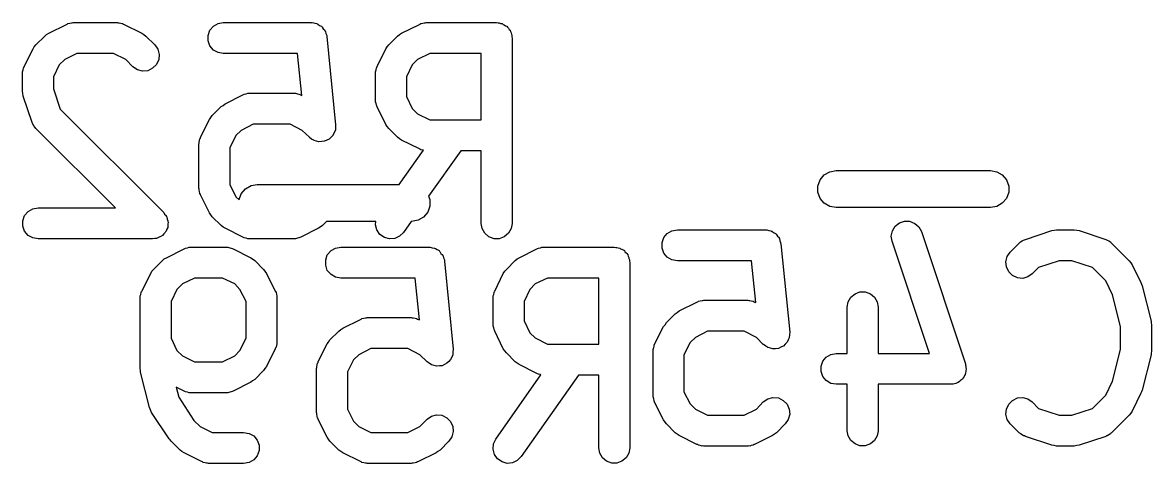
# Model space of a CAD drawing. Extents: x 93.7 to 160.2, y -161.6 to -97.7.
# Drawn here: x 152.341 to 155.997, y -156.59 to -155.163 of the extents above; entities that cross this region are included whole.
import ezdxf

# ---------------------------------------------------------------- set-up
doc = ezdxf.new("R2010")
doc.units = 0
doc.header["$MEASUREMENT"] = 0
doc.layers.add('BLACK', color=7, linetype='CONTINUOUS')

msp = doc.modelspace()

# ---------------------------------------------------------------- linework, layer by layer
at = {"layer": 'Black'}
for p, q in [((152.419, -155.202), (152.426, -155.197)), ((152.426, -155.197), (152.483, -155.169)), ((152.483, -155.169), (152.485, -155.168)), ((152.485, -155.168), (152.488, -155.166)), ((152.488, -155.166), (152.494, -155.165)), ((152.494, -155.165), (152.499, -155.164)), ((152.499, -155.164), (152.502, -155.164)), ((152.502, -155.164), (152.505, -155.163)), ((152.505, -155.163), (152.648, -155.163)), ((152.648, -155.163), (152.651, -155.164)), ((152.651, -155.164), (152.654, -155.164)), ((152.654, -155.164), (152.659, -155.165)), ((152.659, -155.165), (152.665, -155.166)), ((152.665, -155.166), (152.668, -155.168)), ((152.668, -155.168), (152.67, -155.169)), ((152.67, -155.169), (152.727, -155.197)), ((152.727, -155.197), (152.734, -155.202)), ((152.942, -155.205), (152.947, -155.188)), ((152.947, -155.188), (152.959, -155.175)), ((152.959, -155.175), (152.974, -155.166)), ((152.974, -155.166), (152.991, -155.163)), ((152.991, -155.163), (153.276, -155.163)), ((153.276, -155.163), (153.278, -155.164)), ((153.278, -155.164), (153.28, -155.163)), ((153.28, -155.163), (153.287, -155.165)), ((153.287, -155.165), (153.294, -155.166)), ((153.294, -155.166), (153.295, -155.167)), ((153.295, -155.167), (153.297, -155.168)), ((153.297, -155.168), (153.303, -155.172)), ((153.303, -155.172), (153.309, -155.175)), ((153.309, -155.175), (153.31, -155.176)), ((153.31, -155.176), (153.311, -155.178)), ((153.311, -155.178), (153.315, -155.183)), ((153.315, -155.183), (153.32, -155.188)), ((153.32, -155.188), (153.32, -155.19)), ((153.32, -155.19), (153.322, -155.192)), ((153.322, -155.192), (153.323, -155.198)), ((153.562, -155.202), (153.568, -155.197)), ((153.568, -155.197), (153.626, -155.169)), ((153.626, -155.169), (153.628, -155.168)), ((153.628, -155.168), (153.631, -155.166)), ((153.631, -155.166), (153.637, -155.165)), ((153.637, -155.165), (153.642, -155.164)), ((153.642, -155.164), (153.645, -155.164)), ((153.645, -155.164), (153.648, -155.163)), ((153.648, -155.163), (153.876, -155.163)), ((153.876, -155.163), (153.881, -155.164)), ((153.881, -155.164), (153.885, -155.164)), ((153.885, -155.164), (153.889, -155.166)), ((153.889, -155.166), (153.894, -155.166)), ((153.894, -155.166), (153.897, -155.169)), ((153.897, -155.169), (153.901, -155.17)), ((153.901, -155.17), (153.905, -155.173)), ((153.905, -155.173), (153.909, -155.175)), ((153.909, -155.175), (153.911, -155.178)), ((153.911, -155.178), (153.915, -155.181)), ((153.915, -155.181), (153.917, -155.185)), ((153.917, -155.185), (153.92, -155.188)), ((153.92, -155.188), (153.921, -155.192)), ((153.921, -155.192), (153.923, -155.196)), ((153.923, -155.196), (153.924, -155.201)), ((152.384, -155.235), (152.413, -155.207)), ((152.413, -155.207), (152.419, -155.202)), ((152.734, -155.202), (152.74, -155.207)), ((152.74, -155.207), (152.769, -155.235)), ((152.942, -155.222), (152.942, -155.205)), ((152.947, -155.238), (152.942, -155.222)), ((153.323, -155.198), (153.326, -155.205)), ((153.326, -155.205), (153.326, -155.207)), ((153.326, -155.207), (153.326, -155.208)), ((153.326, -155.208), (153.355, -155.494)), ((153.527, -155.235), (153.555, -155.207)), ((153.555, -155.207), (153.562, -155.202)), ((153.924, -155.201), (153.926, -155.205)), ((153.926, -155.205), (153.926, -155.209)), ((153.926, -155.209), (153.927, -155.213)), ((153.927, -155.213), (153.927, -155.813)), ((152.346, -155.305), (152.375, -155.248)), ((152.375, -155.248), (152.379, -155.242)), ((152.379, -155.242), (152.384, -155.235)), ((152.517, -155.263), (152.478, -155.283)), ((152.636, -155.263), (152.517, -155.263)), ((152.675, -155.283), (152.636, -155.263)), ((152.769, -155.235), (152.779, -155.249)), ((152.779, -155.249), (152.783, -155.266)), ((152.783, -155.266), (152.782, -155.283)), ((152.959, -155.252), (152.947, -155.238)), ((152.974, -155.26), (152.959, -155.252)), ((152.991, -155.263), (152.974, -155.26)), ((153.231, -155.263), (152.991, -155.263)), ((153.245, -155.399), (153.231, -155.263)), ((153.489, -155.305), (153.517, -155.248)), ((153.517, -155.248), (153.522, -155.242)), ((153.522, -155.242), (153.527, -155.235)), ((153.66, -155.263), (153.62, -155.283)), ((153.826, -155.263), (153.66, -155.263)), ((153.826, -155.478), (153.826, -155.263)), ((152.345, -155.308), (152.346, -155.305)), ((152.46, -155.3), (152.441, -155.339)), ((152.478, -155.283), (152.46, -155.3)), ((152.698, -155.306), (152.675, -155.283)), ((152.713, -155.316), (152.698, -155.306)), ((152.775, -155.299), (152.762, -155.311)), ((152.782, -155.283), (152.775, -155.299)), ((153.488, -155.308), (153.489, -155.305)), ((153.603, -155.3), (153.584, -155.339)), ((153.62, -155.283), (153.603, -155.3)), ((152.341, -155.322), (152.343, -155.316)), ((152.341, -155.325), (152.341, -155.322)), ((152.341, -155.328), (152.341, -155.325)), ((152.341, -155.385), (152.341, -155.328)), ((152.343, -155.316), (152.344, -155.31)), ((152.344, -155.31), (152.345, -155.308)), ((152.441, -155.339), (152.441, -155.377)), ((152.729, -155.32), (152.713, -155.316)), ((152.747, -155.319), (152.729, -155.32)), ((152.762, -155.311), (152.747, -155.319)), ((153.484, -155.322), (153.486, -155.316)), ((153.484, -155.325), (153.484, -155.322)), ((153.484, -155.328), (153.484, -155.325)), ((153.484, -155.413), (153.484, -155.328)), ((153.486, -155.316), (153.487, -155.31)), ((153.487, -155.31), (153.488, -155.308)), ((153.584, -155.339), (153.584, -155.402)), ((152.441, -155.377), (152.463, -155.443)), ((152.342, -155.393), (152.341, -155.385)), ((152.343, -155.401), (152.342, -155.393)), ((152.372, -155.486), (152.343, -155.401)), ((152.997, -155.426), (153.054, -155.397)), ((153.054, -155.397), (153.057, -155.396)), ((153.057, -155.396), (153.059, -155.395)), ((153.059, -155.395), (153.065, -155.394)), ((153.065, -155.394), (153.071, -155.392)), ((153.071, -155.392), (153.074, -155.392)), ((153.074, -155.392), (153.076, -155.392)), ((153.076, -155.392), (153.219, -155.392)), ((153.219, -155.392), (153.222, -155.392)), ((153.222, -155.392), (153.225, -155.392)), ((153.225, -155.392), (153.231, -155.394)), ((153.231, -155.394), (153.236, -155.395)), ((153.236, -155.395), (153.239, -155.396)), ((153.239, -155.396), (153.242, -155.397)), ((153.242, -155.397), (153.245, -155.399)), ((153.484, -155.416), (153.484, -155.413)), ((153.484, -155.419), (153.484, -155.416)), ((153.584, -155.402), (153.603, -155.441)), ((152.463, -155.443), (152.798, -155.778)), ((152.955, -155.464), (152.984, -155.435)), ((152.984, -155.435), (152.991, -155.431)), ((152.991, -155.431), (152.997, -155.426)), ((153.486, -155.425), (153.484, -155.419)), ((153.487, -155.43), (153.486, -155.425)), ((153.488, -155.433), (153.487, -155.43)), ((153.489, -155.436), (153.488, -155.433)), ((153.517, -155.493), (153.489, -155.436)), ((153.603, -155.441), (153.62, -155.458)), ((152.373, -155.489), (152.372, -155.486)), ((152.374, -155.492), (152.373, -155.489)), ((152.917, -155.534), (152.946, -155.477)), ((152.946, -155.477), (152.951, -155.47)), ((152.951, -155.47), (152.955, -155.464)), ((153.62, -155.458), (153.66, -155.478)), ((153.66, -155.478), (153.826, -155.478)), ((152.377, -155.496), (152.374, -155.492)), ((152.38, -155.502), (152.377, -155.496)), ((152.382, -155.503), (152.38, -155.502)), ((152.384, -155.506), (152.382, -155.503)), ((152.642, -155.763), (152.384, -155.506)), ((153.049, -155.512), (153.032, -155.529)), ((153.088, -155.492), (153.049, -155.512)), ((153.208, -155.492), (153.088, -155.492)), ((153.247, -155.512), (153.208, -155.492)), ((153.27, -155.534), (153.247, -155.512)), ((153.35, -155.52), (153.346, -155.527)), ((153.353, -155.512), (153.35, -155.52)), ((153.354, -155.511), (153.353, -155.512)), ((153.353, -155.512), (153.353, -155.512)), ((153.355, -155.495), (153.354, -155.503)), ((153.354, -155.503), (153.354, -155.511)), ((153.355, -155.494), (153.355, -155.494)), ((153.355, -155.494), (153.355, -155.495)), ((153.522, -155.499), (153.517, -155.493)), ((153.527, -155.506), (153.522, -155.499)), ((153.555, -155.534), (153.527, -155.506)), ((152.912, -155.556), (152.913, -155.553)), ((152.912, -155.699), (152.912, -155.556)), ((152.913, -155.55), (152.914, -155.545)), ((152.913, -155.553), (152.913, -155.55)), ((152.914, -155.545), (152.915, -155.539)), ((152.915, -155.539), (152.917, -155.537)), ((152.917, -155.537), (152.917, -155.534)), ((153.032, -155.529), (153.012, -155.568)), ((153.27, -155.535), (153.27, -155.534)), ((153.277, -155.54), (153.27, -155.535)), ((153.27, -155.535), (153.27, -155.535)), ((153.284, -155.544), (153.277, -155.54)), ((153.285, -155.545), (153.284, -155.544)), ((153.284, -155.544), (153.284, -155.544)), ((153.293, -155.547), (153.285, -155.545)), ((153.301, -155.549), (153.293, -155.547)), ((153.31, -155.548), (153.301, -155.549)), ((153.301, -155.549), (153.301, -155.549)), ((153.301, -155.549), (153.301, -155.549)), ((153.318, -155.547), (153.31, -155.548)), ((153.319, -155.547), (153.318, -155.547)), ((153.318, -155.547), (153.318, -155.547)), ((153.326, -155.544), (153.319, -155.547)), ((153.334, -155.54), (153.326, -155.544)), ((153.34, -155.534), (153.334, -155.54)), ((153.334, -155.54), (153.334, -155.54)), ((153.334, -155.54), (153.334, -155.54)), ((153.346, -155.528), (153.34, -155.534)), ((153.346, -155.527), (153.346, -155.527)), ((153.346, -155.527), (153.346, -155.528)), ((153.562, -155.539), (153.555, -155.534)), ((153.568, -155.544), (153.562, -155.539)), ((153.626, -155.572), (153.568, -155.544)), ((153.012, -155.568), (153.012, -155.687)), ((153.561, -155.687), (153.639, -155.576)), ((153.628, -155.573), (153.626, -155.572)), ((153.631, -155.575), (153.628, -155.573)), ((153.637, -155.576), (153.631, -155.575)), ((153.639, -155.576), (153.637, -155.576)), ((153.76, -155.578), (153.656, -155.725)), ((153.826, -155.578), (153.76, -155.578)), ((153.826, -155.813), (153.826, -155.578)), ((154.917, -155.692), (154.924, -155.672)), ((154.924, -155.672), (154.937, -155.656)), ((154.937, -155.656), (154.955, -155.646)), ((154.955, -155.646), (154.976, -155.642)), ((154.976, -155.642), (155.476, -155.642)), ((155.476, -155.642), (155.496, -155.646)), ((155.496, -155.646), (155.514, -155.656)), ((155.514, -155.656), (155.528, -155.672)), ((155.528, -155.672), (155.535, -155.692)), ((152.913, -155.702), (152.912, -155.699)), ((152.913, -155.705), (152.913, -155.702)), ((152.914, -155.71), (152.913, -155.705)), ((153.012, -155.687), (153.032, -155.727)), ((153.049, -155.717), (153.063, -155.701)), ((153.063, -155.701), (153.081, -155.69)), ((153.081, -155.69), (153.101, -155.687)), ((153.101, -155.687), (153.561, -155.687)), ((154.917, -155.712), (154.917, -155.692)), ((155.535, -155.692), (155.535, -155.712)), ((152.915, -155.716), (152.914, -155.71)), ((152.917, -155.719), (152.915, -155.716)), ((152.917, -155.721), (152.917, -155.719)), ((152.946, -155.779), (152.917, -155.721)), ((153.032, -155.727), (153.042, -155.737)), ((153.042, -155.736), (153.049, -155.717)), ((153.042, -155.737), (153.042, -155.736)), ((153.656, -155.725), (153.66, -155.736)), ((153.66, -155.736), (153.66, -155.757)), ((154.924, -155.732), (154.917, -155.712)), ((154.937, -155.748), (154.924, -155.732)), ((155.528, -155.732), (155.514, -155.748)), ((155.535, -155.712), (155.528, -155.732)), ((152.347, -155.788), (152.359, -155.775)), ((152.359, -155.775), (152.374, -155.766)), ((152.374, -155.766), (152.391, -155.763)), ((152.391, -155.763), (152.642, -155.763)), ((152.798, -155.778), (152.801, -155.783)), ((152.951, -155.785), (152.946, -155.779)), ((153.653, -155.777), (153.64, -155.793)), ((153.66, -155.757), (153.653, -155.777)), ((154.955, -155.758), (154.937, -155.748)), ((154.976, -155.762), (154.955, -155.758)), ((155.476, -155.762), (154.976, -155.762)), ((155.496, -155.758), (155.476, -155.762)), ((155.514, -155.748), (155.496, -155.758)), ((152.342, -155.805), (152.347, -155.788)), ((152.342, -155.822), (152.342, -155.805)), ((152.801, -155.783), (152.806, -155.788)), ((152.806, -155.788), (152.806, -155.79)), ((152.806, -155.79), (152.808, -155.792)), ((152.808, -155.792), (152.809, -155.799)), ((152.809, -155.799), (152.811, -155.805)), ((152.811, -155.805), (152.811, -155.807)), ((152.811, -155.807), (152.812, -155.809)), ((152.812, -155.809), (152.811, -155.815)), ((152.811, -155.815), (152.811, -155.822)), ((152.955, -155.792), (152.951, -155.785)), ((152.984, -155.82), (152.955, -155.792)), ((153.325, -155.807), (153.312, -155.82)), ((153.485, -155.807), (153.325, -155.807)), ((153.484, -155.818), (153.485, -155.807)), ((153.488, -155.834), (153.484, -155.818)), ((153.599, -155.807), (153.575, -155.842)), ((153.601, -155.807), (153.599, -155.807)), ((153.622, -155.803), (153.601, -155.807)), ((153.64, -155.793), (153.622, -155.803)), ((153.83, -155.83), (153.826, -155.813)), ((153.927, -155.813), (153.923, -155.83)), ((155.167, -155.822), (155.181, -155.811)), ((155.181, -155.811), (155.197, -155.806)), ((155.197, -155.806), (155.214, -155.806)), ((155.214, -155.806), (155.231, -155.813)), ((155.231, -155.813), (155.244, -155.824)), ((152.347, -155.838), (152.342, -155.822)), ((152.359, -155.852), (152.347, -155.838)), ((152.374, -155.86), (152.359, -155.852)), ((152.791, -155.854), (152.785, -155.857)), ((152.792, -155.853), (152.791, -155.854)), ((152.794, -155.852), (152.792, -155.853)), ((152.799, -155.847), (152.794, -155.852)), ((152.803, -155.842), (152.799, -155.847)), ((152.804, -155.84), (152.803, -155.842)), ((152.806, -155.838), (152.804, -155.84)), ((152.808, -155.832), (152.806, -155.838)), ((152.811, -155.826), (152.808, -155.832)), ((152.811, -155.822), (152.811, -155.824)), ((152.811, -155.824), (152.811, -155.826)), ((152.991, -155.825), (152.984, -155.82)), ((152.997, -155.829), (152.991, -155.825)), ((153.054, -155.858), (152.997, -155.829)), ((153.299, -155.829), (153.242, -155.858)), ((153.305, -155.825), (153.299, -155.829)), ((153.312, -155.82), (153.305, -155.825)), ((153.498, -155.849), (153.488, -155.834)), ((153.513, -155.859), (153.498, -155.849)), ((153.562, -155.854), (153.547, -155.862)), ((153.575, -155.842), (153.562, -155.854)), ((153.838, -155.845), (153.83, -155.83)), ((153.851, -155.857), (153.838, -155.845)), ((153.915, -155.845), (153.901, -155.857)), ((153.923, -155.83), (153.915, -155.845)), ((154.418, -155.859), (154.429, -155.846)), ((154.429, -155.846), (154.444, -155.837)), ((154.444, -155.837), (154.462, -155.834)), ((154.462, -155.834), (154.747, -155.834)), ((154.747, -155.834), (154.749, -155.834)), ((154.749, -155.834), (154.751, -155.834)), ((154.751, -155.834), (154.758, -155.836)), ((154.758, -155.836), (154.764, -155.837)), ((154.764, -155.837), (154.766, -155.838)), ((154.766, -155.838), (154.768, -155.838)), ((154.768, -155.838), (154.773, -155.842)), ((154.773, -155.842), (154.779, -155.846)), ((154.779, -155.846), (154.781, -155.847)), ((154.781, -155.847), (154.782, -155.848)), ((154.782, -155.848), (154.786, -155.854)), ((154.786, -155.854), (154.791, -155.859)), ((155.154, -155.854), (155.158, -155.837)), ((155.157, -155.871), (155.154, -155.854)), ((155.158, -155.837), (155.167, -155.822)), ((155.244, -155.824), (155.252, -155.839)), ((155.252, -155.839), (155.395, -156.268)), ((155.589, -155.865), (155.674, -155.836)), ((155.674, -155.836), (155.682, -155.835)), ((155.682, -155.835), (155.69, -155.834)), ((155.69, -155.834), (155.747, -155.834)), ((155.747, -155.834), (155.755, -155.835)), ((155.755, -155.835), (155.763, -155.836)), ((155.763, -155.836), (155.849, -155.865)), ((152.391, -155.863), (152.374, -155.86)), ((152.762, -155.863), (152.391, -155.863)), ((152.769, -155.862), (152.762, -155.863)), ((152.775, -155.862), (152.769, -155.862)), ((152.777, -155.861), (152.775, -155.862)), ((152.779, -155.86), (152.777, -155.861)), ((152.785, -155.857), (152.779, -155.86)), ((152.875, -155.892), (152.88, -155.89)), ((152.88, -155.89), (152.883, -155.89)), ((152.883, -155.89), (152.886, -155.89)), ((152.886, -155.89), (153, -155.89)), ((153, -155.89), (153.003, -155.89)), ((153.003, -155.89), (153.006, -155.89)), ((153.006, -155.89), (153.012, -155.892)), ((153.057, -155.859), (153.054, -155.858)), ((153.059, -155.86), (153.057, -155.859)), ((153.065, -155.861), (153.059, -155.86)), ((153.071, -155.863), (153.065, -155.861)), ((153.074, -155.863), (153.071, -155.863)), ((153.076, -155.863), (153.074, -155.863)), ((153.219, -155.863), (153.076, -155.863)), ((153.222, -155.863), (153.219, -155.863)), ((153.225, -155.863), (153.222, -155.863)), ((153.231, -155.861), (153.225, -155.863)), ((153.236, -155.86), (153.231, -155.861)), ((153.239, -155.859), (153.236, -155.86)), ((153.242, -155.858), (153.239, -155.859)), ((153.355, -155.893), (153.372, -155.89)), ((153.372, -155.89), (153.657, -155.89)), ((153.529, -155.863), (153.513, -155.859)), ((153.547, -155.862), (153.529, -155.863)), ((153.657, -155.89), (153.659, -155.89)), ((153.659, -155.89), (153.661, -155.89)), ((153.661, -155.89), (153.668, -155.892)), ((153.868, -155.863), (153.851, -155.857)), ((153.885, -155.863), (153.868, -155.863)), ((153.901, -155.857), (153.885, -155.863)), ((154.018, -155.892), (154.023, -155.89)), ((154.023, -155.89), (154.026, -155.89)), ((154.026, -155.89), (154.029, -155.89)), ((154.029, -155.89), (154.257, -155.89)), ((154.257, -155.89), (154.262, -155.891)), ((154.262, -155.891), (154.266, -155.891)), ((154.266, -155.891), (154.27, -155.892)), ((154.412, -155.875), (154.418, -155.859)), ((154.412, -155.893), (154.412, -155.875)), ((154.791, -155.859), (154.791, -155.861)), ((154.791, -155.861), (154.792, -155.862)), ((154.792, -155.862), (154.794, -155.869)), ((154.794, -155.869), (154.796, -155.875)), ((154.796, -155.875), (154.796, -155.877)), ((154.796, -155.877), (154.797, -155.879)), ((154.797, -155.879), (154.826, -156.165)), ((155.278, -156.234), (155.157, -155.871)), ((155.54, -155.906), (155.569, -155.877)), ((155.569, -155.877), (155.571, -155.875)), ((155.571, -155.875), (155.573, -155.873)), ((155.573, -155.873), (155.578, -155.87)), ((155.578, -155.87), (155.583, -155.867)), ((155.583, -155.867), (155.586, -155.866)), ((155.586, -155.866), (155.589, -155.865)), ((155.849, -155.865), (155.851, -155.866)), ((155.851, -155.866), (155.854, -155.867)), ((155.854, -155.867), (155.859, -155.87)), ((155.859, -155.87), (155.864, -155.873)), ((155.864, -155.873), (155.866, -155.875)), ((155.866, -155.875), (155.868, -155.877)), ((155.868, -155.877), (155.925, -155.934)), ((152.794, -155.933), (152.8, -155.928)), ((152.8, -155.928), (152.807, -155.924)), ((152.807, -155.924), (152.864, -155.895)), ((152.864, -155.895), (152.866, -155.894)), ((152.866, -155.894), (152.869, -155.893)), ((152.869, -155.893), (152.875, -155.892)), ((153.012, -155.892), (153.017, -155.893)), ((153.017, -155.893), (153.02, -155.894)), ((153.02, -155.894), (153.023, -155.895)), ((153.023, -155.895), (153.08, -155.924)), ((153.08, -155.924), (153.086, -155.928)), ((153.086, -155.928), (153.093, -155.933)), ((153.323, -155.931), (153.328, -155.915)), ((153.328, -155.915), (153.34, -155.901)), ((153.34, -155.901), (153.355, -155.893)), ((153.668, -155.892), (153.675, -155.893)), ((153.675, -155.893), (153.676, -155.894)), ((153.676, -155.894), (153.678, -155.894)), ((153.678, -155.894), (153.684, -155.898)), ((153.684, -155.898), (153.69, -155.901)), ((153.69, -155.901), (153.691, -155.903)), ((153.691, -155.903), (153.692, -155.904)), ((153.692, -155.904), (153.696, -155.91)), ((153.696, -155.91), (153.701, -155.915)), ((153.701, -155.915), (153.701, -155.917)), ((153.701, -155.917), (153.703, -155.918)), ((153.703, -155.918), (153.704, -155.925)), ((153.704, -155.925), (153.707, -155.931)), ((153.936, -155.933), (153.943, -155.928)), ((153.943, -155.928), (153.949, -155.924)), ((153.949, -155.924), (154.007, -155.895)), ((154.007, -155.895), (154.009, -155.894)), ((154.009, -155.894), (154.012, -155.893)), ((154.012, -155.893), (154.018, -155.892)), ((154.27, -155.892), (154.275, -155.893)), ((154.275, -155.893), (154.278, -155.895)), ((154.278, -155.895), (154.282, -155.896)), ((154.282, -155.896), (154.286, -155.899)), ((154.286, -155.899), (154.29, -155.901)), ((154.29, -155.901), (154.292, -155.905)), ((154.292, -155.905), (154.296, -155.908)), ((154.296, -155.908), (154.298, -155.911)), ((154.298, -155.911), (154.301, -155.915)), ((154.301, -155.915), (154.302, -155.919)), ((154.302, -155.919), (154.304, -155.923)), ((154.304, -155.923), (154.305, -155.927)), ((154.305, -155.927), (154.307, -155.931)), ((154.418, -155.909), (154.412, -155.893)), ((154.429, -155.922), (154.418, -155.909)), ((154.444, -155.931), (154.429, -155.922)), ((155.526, -155.937), (155.53, -155.92)), ((155.53, -155.92), (155.54, -155.906)), ((152.76, -155.968), (152.765, -155.962)), ((152.765, -155.962), (152.794, -155.933)), ((153.093, -155.933), (153.121, -155.962)), ((153.121, -155.962), (153.126, -155.968)), ((153.323, -155.948), (153.323, -155.931)), ((153.328, -155.965), (153.323, -155.948)), ((153.707, -155.931), (153.707, -155.933)), ((153.707, -155.933), (153.707, -155.935)), ((153.707, -155.935), (153.736, -156.22)), ((153.903, -155.968), (153.908, -155.962)), ((153.908, -155.962), (153.936, -155.933)), ((154.307, -155.931), (154.307, -155.935)), ((154.307, -155.935), (154.308, -155.94)), ((154.308, -155.94), (154.308, -156.54)), ((154.462, -155.934), (154.444, -155.931)), ((154.702, -155.934), (154.462, -155.934)), ((154.716, -156.069), (154.702, -155.934)), ((155.528, -155.954), (155.526, -155.937)), ((155.535, -155.97), (155.528, -155.954)), ((155.631, -155.956), (155.611, -155.976)), ((155.698, -155.934), (155.631, -155.956)), ((155.739, -155.934), (155.698, -155.934)), ((155.806, -155.956), (155.739, -155.934)), ((155.849, -155.999), (155.806, -155.956)), ((155.925, -155.934), (155.93, -155.941)), ((155.93, -155.941), (155.935, -155.947)), ((155.935, -155.947), (155.963, -156.004)), ((152.727, -156.032), (152.756, -155.975)), ((152.756, -155.975), (152.76, -155.968)), ((152.898, -155.99), (152.859, -156.009)), ((152.989, -155.99), (152.898, -155.99)), ((153.028, -156.009), (152.989, -155.99)), ((153.126, -155.968), (153.131, -155.975)), ((153.131, -155.975), (153.159, -156.032)), ((153.34, -155.978), (153.328, -155.965)), ((153.355, -155.987), (153.34, -155.978)), ((153.372, -155.99), (153.355, -155.987)), ((153.612, -155.99), (153.372, -155.99)), ((153.626, -156.125), (153.612, -155.99)), ((153.87, -156.032), (153.898, -155.975)), ((153.898, -155.975), (153.903, -155.968)), ((154.041, -155.99), (154.001, -156.009)), ((154.207, -155.99), (154.041, -155.99)), ((154.207, -156.204), (154.207, -155.99)), ((155.547, -155.982), (155.535, -155.97)), ((155.563, -155.989), (155.547, -155.982)), ((155.58, -155.991), (155.563, -155.989)), ((155.597, -155.986), (155.58, -155.991)), ((155.611, -155.976), (155.597, -155.986)), ((155.871, -156.044), (155.849, -155.999)), ((152.724, -156.043), (152.725, -156.037)), ((152.725, -156.037), (152.726, -156.034)), ((152.726, -156.034), (152.727, -156.032)), ((152.841, -156.027), (152.822, -156.066)), ((152.859, -156.009), (152.841, -156.027)), ((153.045, -156.027), (153.028, -156.009)), ((153.065, -156.066), (153.045, -156.027)), ((153.159, -156.032), (153.16, -156.034)), ((153.16, -156.034), (153.162, -156.037)), ((153.162, -156.037), (153.163, -156.043)), ((153.867, -156.043), (153.868, -156.037)), ((153.868, -156.037), (153.869, -156.034)), ((153.869, -156.034), (153.87, -156.032)), ((153.984, -156.027), (153.965, -156.066)), ((154.001, -156.009), (153.984, -156.027)), ((155.037, -156.041), (155.053, -156.035)), ((155.053, -156.035), (155.07, -156.035)), ((155.07, -156.035), (155.087, -156.041)), ((155.963, -156.004), (155.965, -156.01)), ((155.965, -156.01), (155.967, -156.015)), ((155.967, -156.015), (155.996, -156.129)), ((152.722, -156.048), (152.724, -156.043)), ((152.722, -156.051), (152.722, -156.048)), ((152.722, -156.054), (152.722, -156.051)), ((152.722, -156.283), (152.722, -156.054)), ((152.822, -156.066), (152.822, -156.185)), ((153.065, -156.185), (153.065, -156.066)), ((153.163, -156.043), (153.164, -156.048)), ((153.164, -156.048), (153.164, -156.051)), ((153.164, -156.051), (153.165, -156.054)), ((153.165, -156.054), (153.165, -156.197)), ((153.865, -156.048), (153.867, -156.043)), ((153.865, -156.051), (153.865, -156.048)), ((153.865, -156.054), (153.865, -156.051)), ((153.865, -156.14), (153.865, -156.054)), ((153.965, -156.066), (153.965, -156.128)), ((154.468, -156.096), (154.525, -156.068)), ((154.525, -156.068), (154.528, -156.067)), ((154.528, -156.067), (154.53, -156.065)), ((154.53, -156.065), (154.536, -156.064)), ((154.536, -156.064), (154.542, -156.063)), ((154.542, -156.063), (154.544, -156.063)), ((154.544, -156.063), (154.547, -156.062)), ((154.547, -156.062), (154.69, -156.062)), ((154.69, -156.062), (154.693, -156.063)), ((154.693, -156.063), (154.696, -156.063)), ((154.696, -156.063), (154.701, -156.064)), ((154.701, -156.064), (154.707, -156.065)), ((154.707, -156.065), (154.71, -156.067)), ((154.71, -156.067), (154.712, -156.068)), ((154.712, -156.068), (154.716, -156.069)), ((155.012, -156.084), (155.015, -156.067)), ((155.015, -156.067), (155.023, -156.052)), ((155.023, -156.052), (155.037, -156.041)), ((155.087, -156.041), (155.1, -156.052)), ((155.1, -156.052), (155.109, -156.067)), ((155.109, -156.067), (155.112, -156.084)), ((155.897, -156.147), (155.871, -156.044)), ((154.426, -156.134), (154.455, -156.106)), ((154.455, -156.106), (154.461, -156.101)), ((154.461, -156.101), (154.468, -156.096)), ((155.012, -156.234), (155.012, -156.084)), ((155.112, -156.084), (155.112, -156.234)), ((153.378, -156.152), (153.435, -156.124)), ((153.435, -156.124), (153.438, -156.123)), ((153.438, -156.123), (153.44, -156.121)), ((153.44, -156.121), (153.446, -156.12)), ((153.446, -156.12), (153.452, -156.119)), ((153.452, -156.119), (153.455, -156.119)), ((153.455, -156.119), (153.457, -156.118)), ((153.457, -156.118), (153.6, -156.118)), ((153.6, -156.118), (153.603, -156.119)), ((153.603, -156.119), (153.606, -156.119)), ((153.606, -156.119), (153.612, -156.12)), ((153.612, -156.12), (153.617, -156.121)), ((153.617, -156.121), (153.62, -156.123)), ((153.62, -156.123), (153.623, -156.124)), ((153.623, -156.124), (153.626, -156.125)), ((153.865, -156.143), (153.865, -156.14)), ((153.865, -156.145), (153.865, -156.143)), ((153.867, -156.151), (153.865, -156.145)), ((153.965, -156.128), (153.984, -156.167)), ((154.388, -156.204), (154.417, -156.147)), ((154.417, -156.147), (154.422, -156.141)), ((154.422, -156.141), (154.426, -156.134)), ((155.897, -156.221), (155.897, -156.147)), ((155.996, -156.129), (155.996, -156.135)), ((155.996, -156.135), (155.997, -156.141)), ((155.997, -156.141), (155.997, -156.227)), ((153.336, -156.19), (153.365, -156.162)), ((153.365, -156.162), (153.372, -156.157)), ((153.372, -156.157), (153.378, -156.152)), ((153.868, -156.157), (153.867, -156.151)), ((153.869, -156.159), (153.868, -156.157)), ((153.87, -156.162), (153.869, -156.159)), ((153.898, -156.219), (153.87, -156.162)), ((153.984, -156.167), (154.001, -156.184)), ((154.001, -156.184), (154.041, -156.204)), ((154.52, -156.182), (154.503, -156.199)), ((154.559, -156.162), (154.52, -156.182)), ((154.678, -156.162), (154.559, -156.162)), ((154.718, -156.182), (154.678, -156.162)), ((154.74, -156.205), (154.718, -156.182)), ((154.824, -156.183), (154.821, -156.19)), ((154.825, -156.174), (154.824, -156.182)), ((154.824, -156.182), (154.824, -156.182)), ((154.824, -156.182), (154.824, -156.183)), ((154.826, -156.165), (154.825, -156.174)), ((154.826, -156.165), (154.826, -156.165)), ((154.826, -156.165), (154.826, -156.165)), ((152.822, -156.185), (152.841, -156.224)), ((153.045, -156.224), (153.065, -156.185)), ((153.159, -156.219), (153.131, -156.276)), ((153.16, -156.216), (153.159, -156.219)), ((153.162, -156.214), (153.16, -156.216)), ((153.163, -156.208), (153.162, -156.214)), ((153.164, -156.203), (153.163, -156.208)), ((153.165, -156.197), (153.164, -156.2)), ((153.164, -156.2), (153.164, -156.203)), ((153.298, -156.26), (153.327, -156.203)), ((153.327, -156.203), (153.332, -156.197)), ((153.332, -156.197), (153.336, -156.19)), ((153.469, -156.218), (153.43, -156.238)), ((153.589, -156.218), (153.469, -156.218)), ((153.628, -156.238), (153.589, -156.218)), ((153.736, -156.22), (153.736, -156.221)), ((153.903, -156.226), (153.898, -156.219)), ((154.041, -156.204), (154.207, -156.204)), ((154.383, -156.221), (154.385, -156.215)), ((154.385, -156.215), (154.386, -156.21)), ((154.386, -156.21), (154.387, -156.207)), ((154.387, -156.207), (154.388, -156.204)), ((154.503, -156.199), (154.483, -156.239)), ((154.741, -156.205), (154.74, -156.205)), ((154.748, -156.21), (154.741, -156.205)), ((154.741, -156.205), (154.741, -156.205)), ((154.755, -156.215), (154.748, -156.21)), ((154.763, -156.217), (154.755, -156.215)), ((154.755, -156.215), (154.755, -156.215)), ((154.755, -156.215), (154.755, -156.215)), ((154.771, -156.219), (154.763, -156.217)), ((154.772, -156.219), (154.771, -156.219)), ((154.78, -156.219), (154.772, -156.219)), ((154.772, -156.219), (154.772, -156.219)), ((154.789, -156.218), (154.78, -156.219)), ((154.797, -156.214), (154.789, -156.218)), ((154.789, -156.218), (154.789, -156.218)), ((154.789, -156.218), (154.789, -156.218)), ((154.804, -156.211), (154.797, -156.214)), ((154.805, -156.21), (154.804, -156.211)), ((154.811, -156.204), (154.805, -156.21)), ((154.805, -156.21), (154.805, -156.21)), ((154.817, -156.198), (154.811, -156.204)), ((154.821, -156.19), (154.817, -156.198)), ((154.817, -156.198), (154.817, -156.198)), ((154.817, -156.198), (154.817, -156.198)), ((152.841, -156.224), (152.859, -156.242)), ((152.859, -156.242), (152.898, -156.261)), ((152.989, -156.261), (153.028, -156.242)), ((153.028, -156.242), (153.045, -156.224)), ((153.413, -156.255), (153.393, -156.294)), ((153.43, -156.238), (153.413, -156.255)), ((153.651, -156.261), (153.628, -156.238)), ((153.727, -156.254), (153.721, -156.26)), ((153.731, -156.246), (153.727, -156.254)), ((153.727, -156.254), (153.727, -156.254)), ((153.727, -156.254), (153.727, -156.254)), ((153.734, -156.238), (153.731, -156.246)), ((153.735, -156.238), (153.734, -156.238)), ((153.734, -156.238), (153.734, -156.238)), ((153.736, -156.221), (153.735, -156.229)), ((153.735, -156.229), (153.735, -156.238)), ((153.736, -156.221), (153.736, -156.221)), ((153.908, -156.232), (153.903, -156.226)), ((153.936, -156.261), (153.908, -156.232)), ((154.383, -156.224), (154.383, -156.221)), ((154.383, -156.227), (154.383, -156.224)), ((154.383, -156.37), (154.383, -156.227)), ((154.483, -156.239), (154.483, -156.358)), ((154.933, -156.259), (154.944, -156.246)), ((154.944, -156.246), (154.959, -156.237)), ((154.959, -156.237), (154.976, -156.234)), ((154.976, -156.234), (155.012, -156.234)), ((155.112, -156.234), (155.278, -156.234)), ((155.871, -156.324), (155.897, -156.221)), ((155.996, -156.239), (155.967, -156.353)), ((155.997, -156.227), (155.996, -156.233)), ((155.996, -156.233), (155.996, -156.239)), ((152.723, -156.289), (152.722, -156.283)), ((152.723, -156.295), (152.723, -156.289)), ((152.898, -156.261), (152.989, -156.261)), ((153.121, -156.289), (153.093, -156.318)), ((153.126, -156.283), (153.121, -156.289)), ((153.131, -156.276), (153.126, -156.283)), ((153.293, -156.283), (153.294, -156.28)), ((153.293, -156.425), (153.293, -156.283)), ((153.294, -156.277), (153.295, -156.271)), ((153.294, -156.28), (153.294, -156.277)), ((153.295, -156.271), (153.296, -156.266)), ((153.296, -156.266), (153.298, -156.263)), ((153.298, -156.263), (153.298, -156.26)), ((153.393, -156.294), (153.393, -156.414)), ((153.658, -156.266), (153.651, -156.261)), ((153.651, -156.261), (153.651, -156.261)), ((153.651, -156.261), (153.651, -156.261)), ((153.665, -156.271), (153.658, -156.266)), ((153.666, -156.271), (153.665, -156.271)), ((153.665, -156.271), (153.665, -156.271)), ((153.674, -156.273), (153.666, -156.271)), ((153.682, -156.275), (153.674, -156.273)), ((153.691, -156.274), (153.682, -156.275)), ((153.682, -156.275), (153.682, -156.275)), ((153.682, -156.275), (153.682, -156.275)), ((153.699, -156.274), (153.691, -156.274)), ((153.7, -156.274), (153.699, -156.274)), ((153.699, -156.274), (153.699, -156.274)), ((153.707, -156.27), (153.7, -156.274)), ((153.715, -156.266), (153.707, -156.27)), ((153.721, -156.26), (153.715, -156.266)), ((153.715, -156.266), (153.715, -156.266)), ((153.715, -156.266), (153.715, -156.266)), ((153.943, -156.265), (153.936, -156.261)), ((153.949, -156.27), (153.943, -156.265)), ((154.007, -156.299), (153.949, -156.27)), ((154.927, -156.275), (154.933, -156.259)), ((154.927, -156.293), (154.927, -156.275)), ((154.933, -156.309), (154.927, -156.293)), ((155.395, -156.268), (155.395, -156.272)), ((155.395, -156.272), (155.396, -156.275)), ((155.396, -156.293), (155.395, -156.297)), ((155.396, -156.275), (155.396, -156.28)), ((155.396, -156.28), (155.397, -156.285)), ((155.397, -156.285), (155.396, -156.289)), ((155.396, -156.289), (155.396, -156.293)), ((152.752, -156.409), (152.723, -156.295)), ((153.08, -156.327), (153.023, -156.356)), ((153.086, -156.323), (153.08, -156.327)), ((153.093, -156.318), (153.086, -156.323)), ((153.874, -156.511), (154.02, -156.303)), ((154.141, -156.304), (153.956, -156.568)), ((154.009, -156.3), (154.007, -156.299)), ((154.012, -156.301), (154.009, -156.3)), ((154.018, -156.302), (154.012, -156.301)), ((154.02, -156.303), (154.018, -156.302)), ((154.207, -156.304), (154.141, -156.304)), ((154.207, -156.54), (154.207, -156.304)), ((154.944, -156.322), (154.933, -156.309)), ((154.959, -156.331), (154.944, -156.322)), ((155.368, -156.329), (155.364, -156.331)), ((155.371, -156.328), (155.368, -156.329)), ((155.375, -156.325), (155.371, -156.328)), ((155.379, -156.322), (155.375, -156.325)), ((155.382, -156.319), (155.379, -156.322)), ((155.385, -156.317), (155.382, -156.319)), ((155.387, -156.313), (155.385, -156.317)), ((155.391, -156.309), (155.387, -156.313)), ((155.392, -156.305), (155.391, -156.309)), ((155.394, -156.302), (155.392, -156.305)), ((155.395, -156.297), (155.394, -156.302)), ((155.849, -156.369), (155.871, -156.324)), ((152.864, -156.356), (152.838, -156.343)), ((152.838, -156.343), (152.847, -156.376)), ((152.866, -156.357), (152.864, -156.356)), ((152.869, -156.358), (152.866, -156.357)), ((152.875, -156.359), (152.869, -156.358)), ((152.88, -156.361), (152.875, -156.359)), ((152.883, -156.361), (152.88, -156.361)), ((152.886, -156.361), (152.883, -156.361)), ((153, -156.361), (152.886, -156.361)), ((153.003, -156.361), (153, -156.361)), ((153.006, -156.361), (153.003, -156.361)), ((153.012, -156.359), (153.006, -156.361)), ((153.017, -156.358), (153.012, -156.359)), ((153.02, -156.357), (153.017, -156.358)), ((153.023, -156.356), (153.02, -156.357)), ((154.483, -156.358), (154.503, -156.397)), ((154.976, -156.334), (154.959, -156.331)), ((155.012, -156.334), (154.976, -156.334)), ((155.012, -156.484), (155.012, -156.334)), ((155.347, -156.334), (155.112, -156.334)), ((155.112, -156.334), (155.112, -156.484)), ((155.351, -156.333), (155.347, -156.334)), ((155.355, -156.333), (155.351, -156.333)), ((155.359, -156.332), (155.355, -156.333)), ((155.364, -156.331), (155.359, -156.332)), ((155.963, -156.363), (155.935, -156.421)), ((155.965, -156.358), (155.963, -156.363)), ((155.967, -156.353), (155.965, -156.358)), ((152.847, -156.376), (152.896, -156.451)), ((154.383, -156.372), (154.383, -156.37)), ((154.383, -156.375), (154.383, -156.372)), ((154.385, -156.381), (154.383, -156.375)), ((154.386, -156.387), (154.385, -156.381)), ((154.387, -156.389), (154.386, -156.387)), ((154.388, -156.392), (154.387, -156.389)), ((154.417, -156.449), (154.388, -156.392)), ((154.503, -156.397), (154.52, -156.414)), ((154.718, -156.414), (154.74, -156.391)), ((154.74, -156.391), (154.755, -156.381)), ((154.755, -156.381), (154.771, -156.377)), ((154.771, -156.377), (154.789, -156.378)), ((154.789, -156.378), (154.804, -156.386)), ((154.804, -156.386), (154.817, -156.398)), ((154.817, -156.398), (154.824, -156.414)), ((155.528, -156.414), (155.535, -156.398)), ((155.535, -156.398), (155.547, -156.386)), ((155.547, -156.386), (155.563, -156.378)), ((155.563, -156.378), (155.58, -156.377)), ((155.58, -156.377), (155.597, -156.381)), ((155.597, -156.381), (155.611, -156.391)), ((155.611, -156.391), (155.631, -156.412)), ((155.806, -156.412), (155.849, -156.369)), ((152.755, -156.417), (152.752, -156.409)), ((152.759, -156.425), (152.755, -156.417)), ((152.816, -156.51), (152.759, -156.425)), ((153.294, -156.428), (153.293, -156.425)), ((153.294, -156.431), (153.294, -156.428)), ((153.295, -156.437), (153.294, -156.431)), ((153.296, -156.443), (153.295, -156.437)), ((153.393, -156.414), (153.413, -156.453)), ((153.651, -156.447), (153.665, -156.437)), ((153.665, -156.437), (153.682, -156.433)), ((153.682, -156.433), (153.699, -156.434)), ((153.699, -156.434), (153.715, -156.442)), ((154.52, -156.414), (154.559, -156.434)), ((154.559, -156.434), (154.678, -156.434)), ((154.678, -156.434), (154.718, -156.414)), ((154.826, -156.431), (154.821, -156.448)), ((154.824, -156.414), (154.826, -156.431)), ((155.526, -156.431), (155.528, -156.414)), ((155.53, -156.448), (155.526, -156.431)), ((155.631, -156.412), (155.698, -156.434)), ((155.698, -156.434), (155.739, -156.434)), ((155.739, -156.434), (155.806, -156.412)), ((155.925, -156.434), (155.868, -156.491)), ((155.93, -156.427), (155.925, -156.434)), ((155.935, -156.421), (155.93, -156.427)), ((152.896, -156.451), (152.916, -156.47)), ((152.916, -156.47), (152.955, -156.49)), ((153.298, -156.445), (153.296, -156.443)), ((153.298, -156.448), (153.298, -156.445)), ((153.327, -156.505), (153.298, -156.448)), ((153.413, -156.453), (153.43, -156.47)), ((153.43, -156.47), (153.469, -156.49)), ((153.589, -156.49), (153.628, -156.47)), ((153.628, -156.47), (153.651, -156.447)), ((153.715, -156.442), (153.727, -156.454)), ((153.727, -156.454), (153.734, -156.47)), ((153.734, -156.47), (153.736, -156.487)), ((154.422, -156.456), (154.417, -156.449)), ((154.426, -156.462), (154.422, -156.456)), ((154.455, -156.491), (154.426, -156.462)), ((154.811, -156.462), (154.783, -156.491)), ((154.821, -156.448), (154.811, -156.462)), ((155.54, -156.462), (155.53, -156.448)), ((155.569, -156.491), (155.54, -156.462)), ((152.819, -156.514), (152.816, -156.51)), ((152.955, -156.49), (153.057, -156.49)), ((153.057, -156.49), (153.075, -156.493)), ((153.075, -156.493), (153.09, -156.501)), ((153.09, -156.501), (153.101, -156.515)), ((153.332, -156.511), (153.327, -156.505)), ((153.336, -156.518), (153.332, -156.511)), ((153.469, -156.49), (153.589, -156.49)), ((153.731, -156.504), (153.721, -156.518)), ((153.736, -156.487), (153.731, -156.504)), ((153.866, -156.527), (153.874, -156.511)), ((154.461, -156.495), (154.455, -156.491)), ((154.468, -156.5), (154.461, -156.495)), ((154.525, -156.529), (154.468, -156.5)), ((154.77, -156.5), (154.712, -156.529)), ((154.776, -156.495), (154.77, -156.5)), ((154.783, -156.491), (154.776, -156.495)), ((155.015, -156.501), (155.012, -156.484)), ((155.023, -156.516), (155.015, -156.501)), ((155.109, -156.501), (155.1, -156.516)), ((155.112, -156.484), (155.109, -156.501)), ((155.571, -156.492), (155.569, -156.491)), ((155.573, -156.494), (155.571, -156.492)), ((155.578, -156.497), (155.573, -156.494)), ((155.583, -156.501), (155.578, -156.497)), ((155.586, -156.501), (155.583, -156.501)), ((155.589, -156.503), (155.586, -156.501)), ((155.674, -156.531), (155.589, -156.503)), ((155.849, -156.503), (155.763, -156.531)), ((155.851, -156.501), (155.849, -156.503)), ((155.854, -156.501), (155.851, -156.501)), ((155.859, -156.497), (155.854, -156.501)), ((155.864, -156.494), (155.859, -156.497)), ((155.866, -156.492), (155.864, -156.494)), ((155.868, -156.491), (155.866, -156.492)), ((152.822, -156.518), (152.819, -156.514)), ((152.851, -156.547), (152.822, -156.518)), ((152.857, -156.551), (152.851, -156.547)), ((153.101, -156.515), (153.107, -156.531)), ((153.107, -156.548), (153.101, -156.565)), ((153.107, -156.531), (153.107, -156.548)), ((153.365, -156.547), (153.336, -156.518)), ((153.372, -156.551), (153.365, -156.547)), ((153.693, -156.547), (153.686, -156.551)), ((153.721, -156.518), (153.693, -156.547)), ((153.865, -156.544), (153.866, -156.527)), ((153.869, -156.561), (153.865, -156.544)), ((154.211, -156.557), (154.207, -156.54)), ((154.308, -156.54), (154.304, -156.557)), ((154.528, -156.529), (154.525, -156.529)), ((154.53, -156.531), (154.528, -156.529)), ((154.536, -156.532), (154.53, -156.531)), ((154.542, -156.534), (154.536, -156.532)), ((154.544, -156.533), (154.542, -156.534)), ((154.547, -156.534), (154.544, -156.533)), ((154.69, -156.534), (154.547, -156.534)), ((154.693, -156.533), (154.69, -156.534)), ((154.696, -156.534), (154.693, -156.533)), ((154.701, -156.532), (154.696, -156.534)), ((154.707, -156.531), (154.701, -156.532)), ((154.71, -156.529), (154.707, -156.531)), ((154.712, -156.529), (154.71, -156.529)), ((155.037, -156.527), (155.023, -156.516)), ((155.053, -156.533), (155.037, -156.527)), ((155.07, -156.533), (155.053, -156.533)), ((155.087, -156.527), (155.07, -156.533)), ((155.1, -156.516), (155.087, -156.527)), ((155.682, -156.532), (155.674, -156.531)), ((155.69, -156.534), (155.682, -156.532)), ((155.747, -156.534), (155.69, -156.534)), ((155.755, -156.532), (155.747, -156.534)), ((155.763, -156.531), (155.755, -156.532)), ((152.864, -156.556), (152.857, -156.551)), ((152.921, -156.584), (152.864, -156.556)), ((152.924, -156.585), (152.921, -156.584)), ((152.926, -156.587), (152.924, -156.585)), ((153.09, -156.578), (153.075, -156.587)), ((153.101, -156.565), (153.09, -156.578)), ((153.378, -156.556), (153.372, -156.551)), ((153.435, -156.584), (153.378, -156.556)), ((153.438, -156.585), (153.435, -156.584)), ((153.44, -156.587), (153.438, -156.585)), ((153.62, -156.585), (153.617, -156.587)), ((153.623, -156.584), (153.62, -156.585)), ((153.68, -156.556), (153.623, -156.584)), ((153.686, -156.551), (153.68, -156.556)), ((153.879, -156.575), (153.869, -156.561)), ((153.894, -156.585), (153.879, -156.575)), ((153.91, -156.59), (153.894, -156.585)), ((153.943, -156.581), (153.928, -156.588)), ((153.956, -156.568), (153.943, -156.581)), ((154.219, -156.572), (154.211, -156.557)), ((154.232, -156.583), (154.219, -156.572)), ((154.249, -156.589), (154.232, -156.583)), ((154.282, -156.583), (154.266, -156.589)), ((154.296, -156.572), (154.282, -156.583)), ((154.304, -156.557), (154.296, -156.572)), ((152.932, -156.588), (152.926, -156.587)), ((152.937, -156.589), (152.932, -156.588)), ((152.94, -156.589), (152.937, -156.589)), ((152.943, -156.59), (152.94, -156.589)), ((153.057, -156.59), (152.943, -156.59)), ((153.075, -156.587), (153.057, -156.59)), ((153.446, -156.588), (153.44, -156.587)), ((153.452, -156.589), (153.446, -156.588)), ((153.455, -156.589), (153.452, -156.589)), ((153.457, -156.59), (153.455, -156.589)), ((153.6, -156.59), (153.457, -156.59)), ((153.603, -156.589), (153.6, -156.59)), ((153.606, -156.589), (153.603, -156.589)), ((153.612, -156.588), (153.606, -156.589)), ((153.617, -156.587), (153.612, -156.588)), ((153.928, -156.588), (153.91, -156.59)), ((154.266, -156.589), (154.249, -156.589))]:
    msp.add_line(p, q, dxfattribs=at)

doc.saveas('drawing.dxf')
